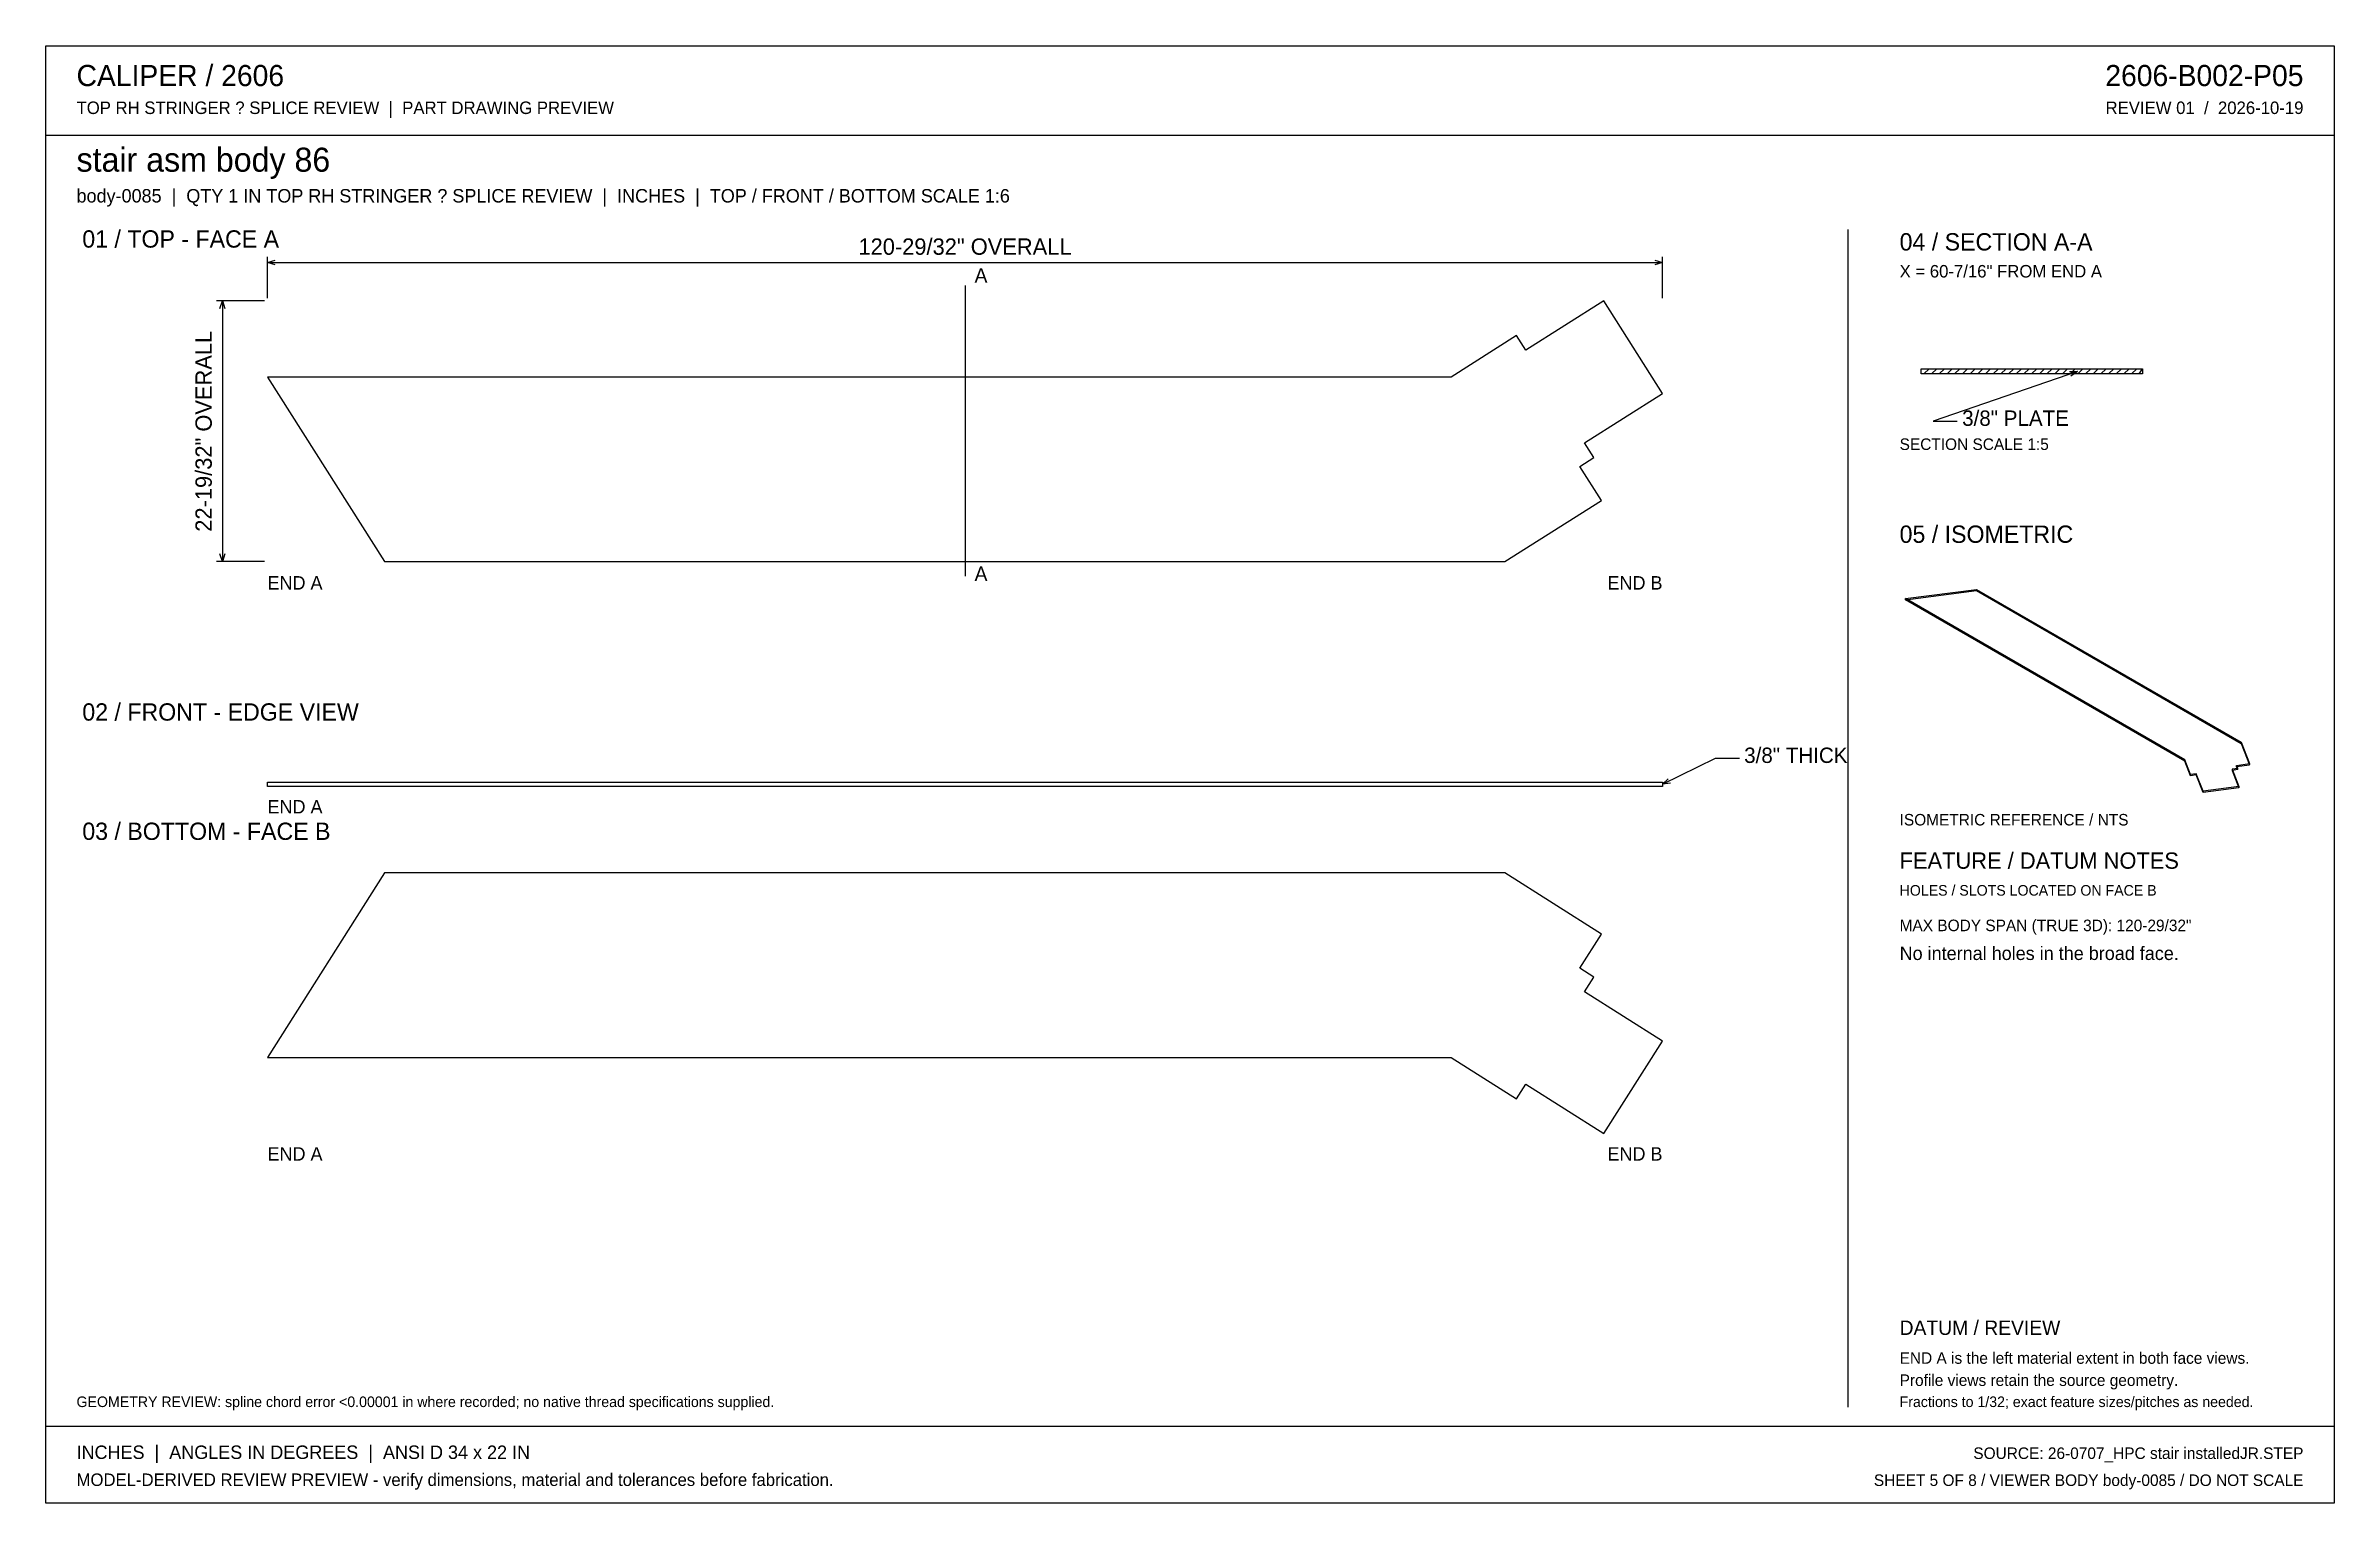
# Model space of a CAD drawing. Header units: inches. Extents: x 3 to 201, y 3 to 129.
import ezdxf
from ezdxf.enums import TextEntityAlignment as Align

# ---------------------------------------------------------------- set-up
doc = ezdxf.new("R2010")
doc.units = ezdxf.units.IN
doc.header["$MEASUREMENT"] = 0

msp = doc.modelspace()

# ---------------------------------------------------------------- linework, layer by layer
at = {"layer": 'ANNOTATION'}
for p, q in [((22.05, 107.3), (22.05, 110.88)), ((22.05, 110.38), (22.72, 110.59)), ((22.05, 110.38), (142.95, 110.38)), ((22.72, 110.17), (22.05, 110.38)), ((142.28, 110.59), (142.95, 110.38)), ((142.95, 110.38), (142.28, 110.17)), ((142.95, 107.3), (142.95, 110.88)), ((82.5, 108.38), (82.5, 83.2)), ((21.8, 107.05), (17.64, 107.05)), ((17.93, 106.38), (18.14, 107.05)), ((18.14, 107.05), (18.14, 84.45)), ((18.14, 107.05), (18.34, 106.38)), ((178.92, 100.94), (166.42, 96.63)), ((178.22, 100.92), (178.92, 100.94)), ((178.92, 100.94), (178.35, 100.53)), ((166.42, 96.63), (168.5, 96.63)), ((21.8, 84.45), (17.64, 84.45)), ((18.14, 84.45), (17.93, 85.12)), ((18.34, 85.12), (18.14, 84.45)), ((142.95, 65.15), (147.53, 67.42)), ((142.95, 65.15), (143.45, 65.63)), ((147.53, 67.42), (149.61, 67.42)), ((143.64, 65.26), (142.95, 65.15))]:
    msp.add_line(p, q, dxfattribs=at)
at = {"layer": 'OUTLINE'}
for p, q in [((2.83, 129.17), (201.17, 129.17)), ((2.83, 2.83), (2.83, 129.17)), ((201.17, 129.17), (201.17, 2.83)), ((2.83, 121.42), (201.17, 121.42)), ((159, 113.25), (159, 11.17)), ((137.87, 107.05), (131.11, 102.77)), ((142.95, 99.02), (137.87, 107.05)), ((130.3, 104.04), (124.64, 100.45)), ((131.11, 102.77), (130.3, 104.04)), ((165.36, 101.17), (184.56, 101.17)), ((165.36, 100.72), (165.36, 101.17)), ((165.61, 100.72), (166.06, 101.17)), ((166.27, 100.72), (166.72, 101.17)), ((166.94, 100.72), (167.39, 101.17)), ((167.61, 100.72), (168.06, 101.17)), ((168.27, 100.72), (168.72, 101.17)), ((168.94, 100.72), (169.39, 101.17)), ((169.61, 100.72), (170.06, 101.17)), ((170.27, 100.72), (170.72, 101.17)), ((170.94, 100.72), (171.39, 101.17)), ((171.61, 100.72), (172.06, 101.17)), ((172.27, 100.72), (172.72, 101.17)), ((172.94, 100.72), (173.39, 101.17)), ((173.61, 100.72), (174.06, 101.17)), ((174.27, 100.72), (174.72, 101.17)), ((174.94, 100.72), (175.39, 101.17)), ((175.61, 100.72), (176.06, 101.17)), ((176.27, 100.72), (176.72, 101.17)), ((176.94, 100.72), (177.39, 101.17)), ((177.61, 100.72), (178.06, 101.17)), ((178.27, 100.72), (178.72, 101.17)), ((178.94, 100.72), (179.39, 101.17)), ((179.61, 100.72), (180.06, 101.17)), ((180.27, 100.72), (180.72, 101.17)), ((180.94, 100.72), (181.39, 101.17)), ((181.61, 100.72), (182.06, 101.17)), ((182.27, 100.72), (182.72, 101.17)), ((182.94, 100.72), (183.39, 101.17)), ((183.61, 100.72), (184.06, 101.17)), ((184.27, 100.72), (184.56, 101.17)), ((184.56, 101.17), (184.56, 100.72)), ((124.64, 100.45), (22.05, 100.45)), ((22.05, 100.45), (32.18, 84.45)), ((184.56, 100.72), (165.36, 100.72)), ((136.19, 94.74), (142.95, 99.02)), ((135.78, 92.71), (136.99, 93.48)), ((136.99, 93.48), (136.19, 94.74)), ((137.65, 89.75), (135.78, 92.71)), ((129.28, 84.45), (137.65, 89.75)), ((32.18, 84.45), (129.28, 84.45)), ((164, 81.25), (170.17, 82.05)), ((164, 81.15), (170.17, 81.95)), ((170.17, 82.05), (193.11, 68.81)), ((170.17, 82.05), (170.17, 81.95)), ((170.17, 81.95), (193.11, 68.7)), ((164, 81.15), (164, 81.25)), ((188.23, 67.26), (164, 81.25)), ((188.23, 67.15), (164, 81.15)), ((193.11, 68.81), (193.83, 66.94)), ((193.11, 68.7), (193.11, 68.81)), ((193.11, 68.7), (193.83, 66.84)), ((188.72, 66), (188.23, 67.26)), ((188.23, 67.15), (188.23, 67.26)), ((188.72, 65.89), (188.23, 67.15)), ((189.21, 66.06), (188.72, 66)), ((188.72, 65.89), (188.72, 66)), ((189.21, 65.96), (188.72, 65.89)), ((189.21, 66.06), (189.21, 65.96)), ((189.8, 64.55), (189.21, 66.06)), ((189.8, 64.45), (189.21, 65.96)), ((192.8, 66.52), (192.31, 66.46)), ((192.31, 66.46), (192.31, 66.36)), ((192.31, 66.46), (192.89, 64.96)), ((192.8, 66.42), (192.31, 66.36)), ((192.31, 66.36), (192.89, 64.85)), ((192.69, 66.79), (193.83, 66.94)), ((192.69, 66.69), (193.83, 66.84)), ((192.69, 66.69), (192.69, 66.79)), ((192.8, 66.52), (192.69, 66.79)), ((192.8, 66.42), (192.69, 66.69)), ((192.8, 66.42), (192.8, 66.52)), ((193.83, 66.84), (193.83, 66.94)), ((22.05, 65.33), (142.95, 65.33)), ((22.05, 64.96), (22.05, 65.33)), ((142.95, 64.96), (22.05, 64.96)), ((142.95, 65.33), (142.95, 64.96)), ((192.89, 64.96), (189.8, 64.55)), ((192.89, 64.85), (189.8, 64.45)), ((189.8, 64.55), (189.8, 64.45)), ((192.89, 64.96), (192.89, 64.85)), ((32.18, 57.47), (22.05, 41.47)), ((129.28, 57.47), (32.18, 57.47)), ((137.65, 52.17), (129.28, 57.47)), ((135.78, 49.21), (137.65, 52.17)), ((136.99, 48.44), (135.78, 49.21)), ((136.19, 47.17), (136.99, 48.44)), ((142.95, 42.89), (136.19, 47.17)), ((137.87, 34.87), (142.95, 42.89)), ((22.05, 41.47), (124.64, 41.47)), ((124.64, 41.47), (130.3, 37.88)), ((130.3, 37.88), (131.11, 39.15)), ((131.11, 39.15), (137.87, 34.87)), ((2.83, 9.5), (201.17, 9.5)), ((201.17, 2.83), (2.83, 2.83))]:
    msp.add_line(p, q, dxfattribs=at)

# ---------------------------------------------------------------- texts
at = {"layer": 'ANNOTATION'}
for s, height, p in [('CALIPER / 2606', 1.8333, (5.5, 125.67)), ('TOP RH STRINGER ? SPLICE REVIEW  |  PART DRAWING PREVIEW', 1.0833, (5.5, 123.25)), ('stair asm body 86', 2.0833, (5.5, 118.25)), ('body-0085  |  QTY 1 IN TOP RH STRINGER ? SPLICE REVIEW  |  INCHES  |  TOP / FRONT / BOTTOM SCALE 1:6', 1.1667, (5.5, 115.58)), ('01 / TOP - FACE A', 1.5, (6, 111.67)), ('04 / SECTION A-A', 1.5, (163.5, 111.42)), ('A', 1.25, (83.33, 108.63)), ('X = 60-7/16" FROM END A', 1.0833, (163.5, 109.08)), ('3/8" PLATE', 1.333, (168.92, 96.22)), ('SECTION SCALE 1:5', 1, (163.5, 94.13)), ('05 / ISOMETRIC', 1.5, (163.5, 86.08)), ('A', 1.25, (83.33, 82.78)), ('END A', 1.167, (22.05, 82.03)), ('02 / FRONT - EDGE VIEW', 1.5, (6, 70.67)), ('3/8" THICK', 1.333, (150.03, 67)), ('END A', 1.167, (22.05, 62.62)), ('03 / BOTTOM - FACE B', 1.5, (6, 60.33)), ('ISOMETRIC REFERENCE / NTS', 1, (163.5, 61.58)), ('FEATURE / DATUM NOTES', 1.4167, (163.5, 57.83)), ('HOLES / SLOTS LOCATED ON FACE B', 0.9167, (163.5, 55.5)), ('MAX BODY SPAN (TRUE 3D): 120-29/32"', 1, (163.5, 52.42)), ('No internal holes in the broad face.', 1.1667, (163.5, 49.92)), ('END A', 1.167, (22.05, 32.53)), ('DATUM / REVIEW', 1.25, (163.5, 17.42)), ('END A is the left material extent in both face views.', 1, (163.5, 14.92)), ('Profile views retain the source geometry.', 1, (163.5, 13)), ('GEOMETRY REVIEW: spline chord error <0.00001 in where recorded; no native thread specifications supplied.', 0.91667, (5.5, 11.17)), ('Fractions to 1/32; exact feature sizes/pitches as needed.', 0.9167, (163.5, 11.17)), ('INCHES  |  ANGLES IN DEGREES  |  ANSI D 34 x 22 IN', 1.1667, (5.5, 6.67)), ('MODEL-DERIVED REVIEW PREVIEW - verify dimensions, material and tolerances before fabrication.', 1.0833, (5.5, 4.33))]:
    msp.add_text(s, height=height, dxfattribs=at).set_placement(p)
for s, height, p in [('2606-B002-P05', 1.8333, (198.5, 125.67)), ('REVIEW 01  /  2026-10-19', 1.0833, (198.5, 123.25)), ('END B', 1.167, (142.95, 82.03)), ('END B', 1.167, (142.95, 32.53)), ('SOURCE: 26-0707_HPC stair installedJR.STEP', 1, (198.5, 6.67)), ('SHEET 5 OF 8 / VIEWER BODY body-0085 / DO NOT SCALE', 1, (198.5, 4.33))]:
    msp.add_text(s, height=height, dxfattribs=at).set_placement(p, align=Align.RIGHT)
msp.add_text('120-29/32" OVERALL', height=1.4167, dxfattribs=at).set_placement((82.5, 111.05), align=Align.CENTER)
msp.add_text('22-19/32" OVERALL', height=1.4167, rotation=90, dxfattribs=at).set_placement((17.22, 95.75), align=Align.CENTER)

doc.saveas('drawing.dxf')
